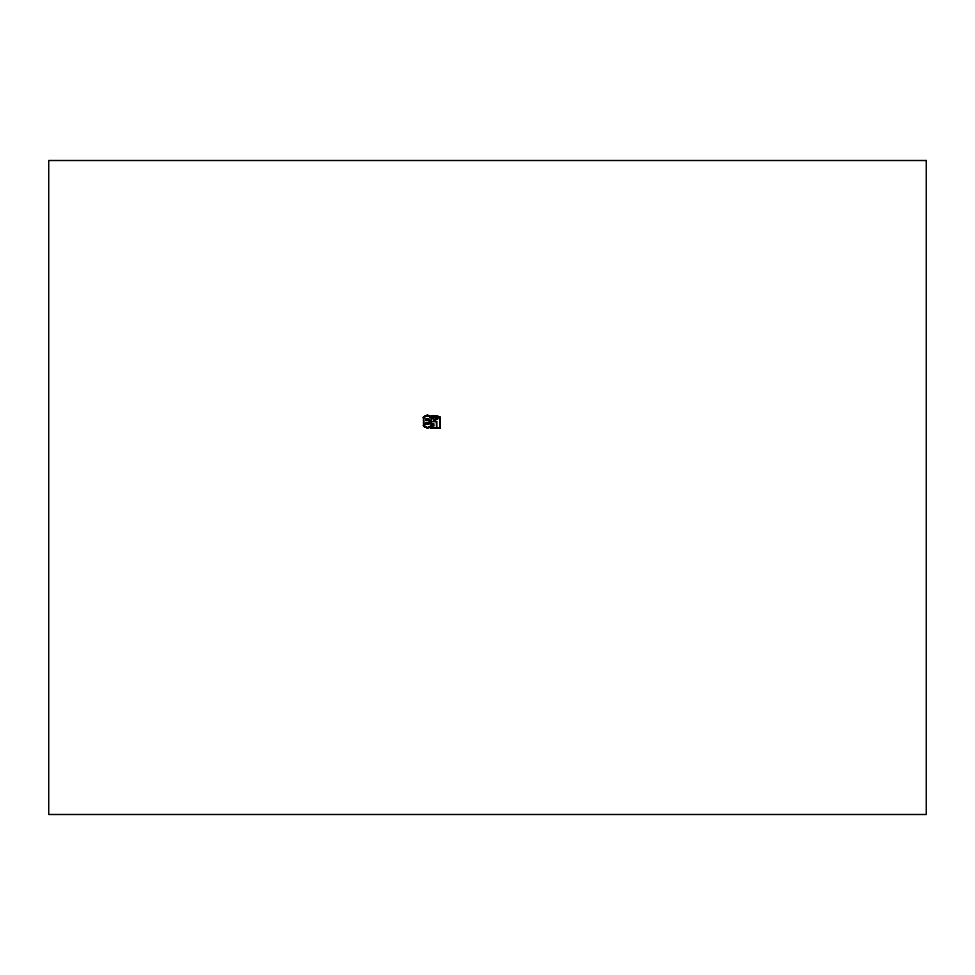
<?xml version="1.0" encoding="UTF-8"?>
<svg xmlns="http://www.w3.org/2000/svg" width="975" height="975" viewBox="0 0 975 975"><rect width="100%" height="100%" fill="white"/><g stroke="black" fill="none" stroke-linecap="round" stroke-linejoin="round"><path stroke-width="1.46" d="M436.702 428.001L436.556 421.432L436.556 428.037M429.268 415.606L431.328 417.202L431.303 428.025L440.249 428.037L440.249 417.202L430.207 417.446M437.678 419.116L437.787 417.349M429.11 415.618L425.697 415.618M424.539 425.514L423.564 425.734L427.416 427.769L431.242 425.88L429.268 427.477L426.818 427.806L423.418 425.697L427.342 427.806L431.377 425.904M424.088 426.55L423.564 417.202L425.539 415.606M430.621 426.636L429.975 427.111M431.303 427.964L431.242 421.651L436.702 421.651M424.539 417.568L423.43 417.202L427.403 415.24L431.328 417.202L440.188 417.276L440.115 428.037M425.197 427.318L423.503 425.904L423.479 417.202L427.501 415.24L431.377 417.349M423.43 417.349L427.403 415.313L431.303 417.263L429.536 415.813M430.048 427.074L429.11 427.452M429.11 423.589L425.697 423.601M431.303 421.432L431.303 420.444L425.709 420.457L425.697 419.299L428.013 418.945C431.498 420.347 426.051 417.519 425.563 419.506M429.11 423.772L426.794 424.283L425.563 423.552L429.244 423.772L429.11 419.177L425.709 419.518M430.268 417.568L440.249 417.349M423.564 425.868L424.6 425.636M427.342 427.806L429.5 427.342M437.714 415.777L431.767 415.691L431.767 417.202M437.678 418.531L437.129 419.335M433.924 420.469L435.24 420.786L435.386 418.933L436.678 418.933L435.386 419.372M435.386 419.299L436.678 419.299M433.997 419.335L433.083 419.408L433.119 417.202M429.244 422.565L430.17 422.565L430.243 420.518M430.243 422.638L425.697 422.638L425.697 423.772M431.242 423.564L433.924 423.784M431.279 427.318L430.341 427.854L440.176 427.964M423.479 417.202L424.6 417.446M434.277 420.749L433.924 419.335M431.377 427.964L431.377 425.697M438.908 427.952L437.909 427.952M437.714 416.557L432.644 416.557L432.644 415.691M437.531 415.777L437.531 416.557M437.361 415.777L437.361 416.557M437.178 415.777L437.178 416.557M436.861 415.691L436.861 416.642M436.654 415.777L436.824 416.557M436.471 415.777L436.471 416.557M436.3 415.777L436.325 416.557M436.117 415.777L436.117 416.557M435.959 415.691L435.959 416.642M435.764 415.777L435.764 416.557M435.618 415.691L435.618 416.642M435.459 418.933C435.618 422.894 434.558 418.507 434.545 420.749M434.887 415.691L434.887 416.642M434.728 415.777L434.728 416.557M434.558 415.777L434.558 416.557M434.375 415.777L434.241 416.557M434.094 415.777L434.094 416.557L433.814 415.777M433.668 415.777L433.668 416.557M433.522 415.777L433.522 416.557M433.241 415.777L433.241 416.557M433.046 415.691L433.046 416.642M432.961 415.777L432.815 417.349M431.852 415.777L431.852 417.349M431.669 425.758L431.669 427.233M431.23 426.002L431.23 428.025L431.316 425.904M431.998 424.686L432.461 426.404L434.168 425.941L433.717 424.235L431.998 424.686M926.25 160.509L48.75 160.509L48.75 814.491L926.25 814.491L926.25 160.509"/></g></svg>
